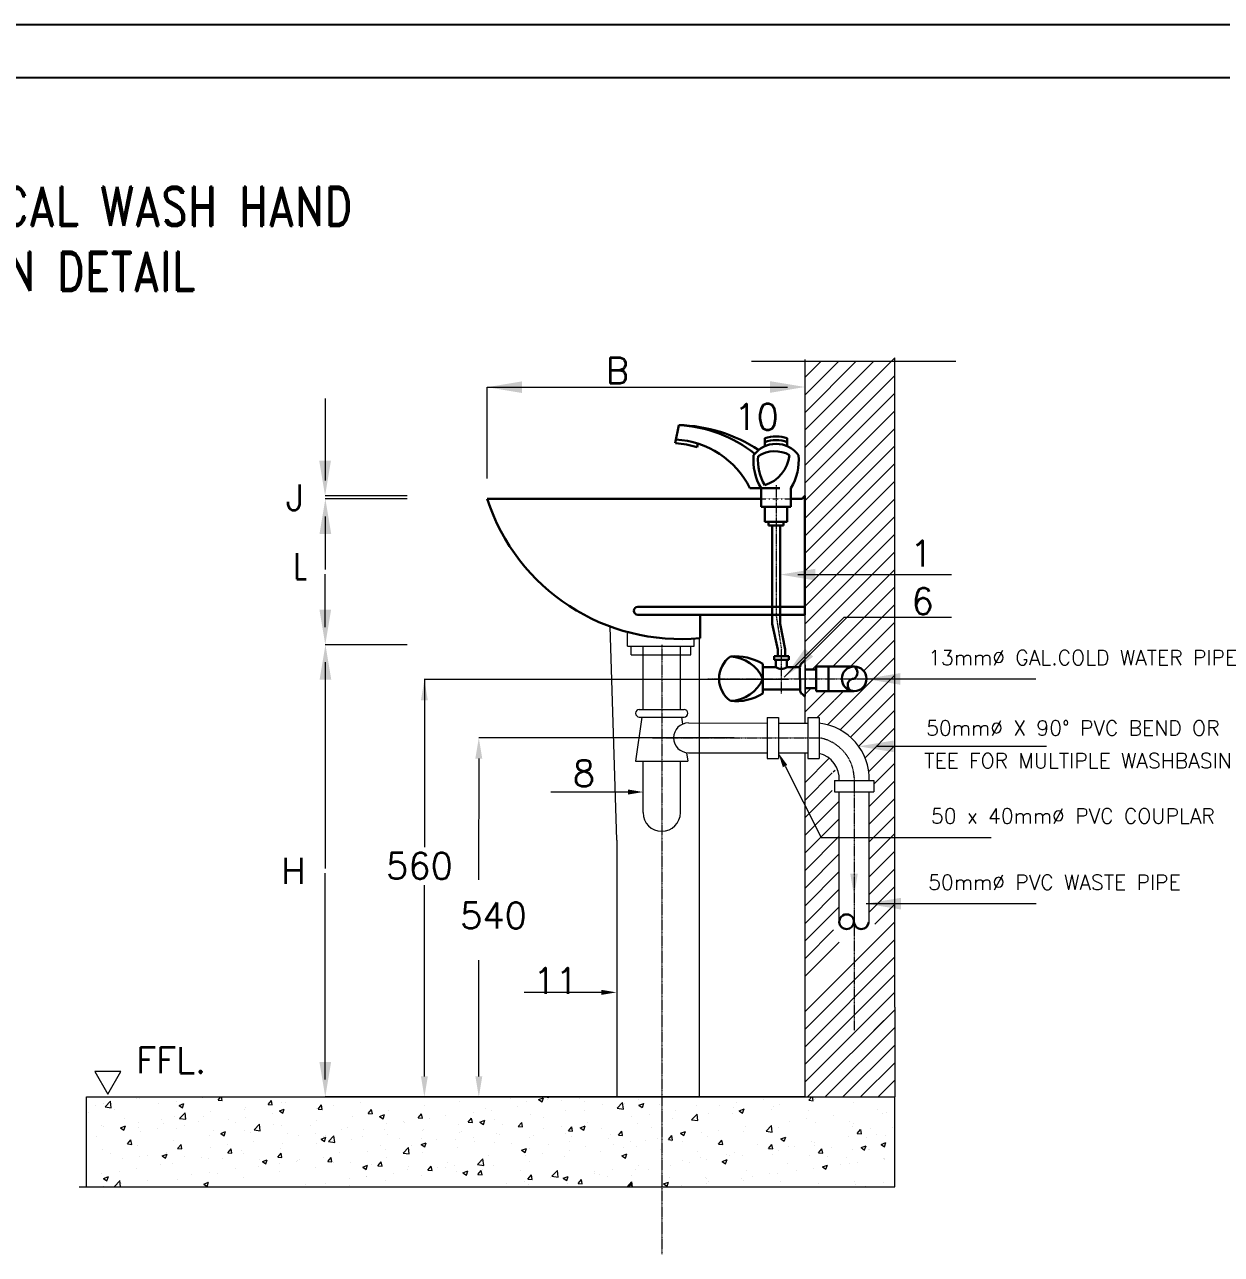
# Model space of a CAD drawing. Header units: inches. Extents: x 23 to 2032867, y 13 to 664695.
# Drawn here: x 896662 to 912567, y 503976 to 520322 of the extents above; entities that cross this region are included whole.
import ezdxf
from ezdxf.enums import TextEntityAlignment as Align

# ---------------------------------------------------------------- set-up
doc = ezdxf.new("R2010")
doc.units = ezdxf.units.IN
doc.header["$MEASUREMENT"] = 0
doc.linetypes.add('ACAD_ISO10W100', pattern=[18, 12, -3, 0, -3])
doc.linetypes.add('DASHDOT', pattern=[1, 0.5, -0.25, 0, -0.25])
for name, color, linetype, lineweight in [('05_DIM', 11, 'Continuous', 18), ('0TEXT', 9, 'Continuous', 30), ('4', 9, 'Continuous', 9), ('8', 9, 'Continuous', 18), ('BORDER', 9, 'Continuous', 5), ('DUCT DETAIL', 2, 'Continuous', 15), ('FIRST FLOOR$0$COLUMNS', 9, 'Continuous', 15), ('PL-W-HWP-TXT', 9, 'Continuous', 15), ('Text No1', 7, 'Continuous', 18), ('TXT2', 7, 'Continuous', 0)]:
    doc.layers.add(name, color=color, linetype=linetype, lineweight=lineweight)
doc.layers.add('LIAB', color=8, linetype='Continuous')
doc.layers.add('PLOTYR', color=15, linetype='Continuous')
doc.styles.add('RomanS', font='romans.shx')
doc.styles.add('TXT1', font='romand__.ttf', dxfattribs={"width": 0.8, "height": 100})

msp = doc.modelspace()

# ---------------------------------------------------------------- linework, layer by layer
at = {"layer": '05_DIM', "color": 0}
for p, q in [((902809.027, 515502.439), (906801.924, 515504.856)), ((902809.027, 514288.143), (902809.027, 515502.439)), ((900658.087, 515351.483), (900658.087, 514261.244)), ((901747.118, 514058.962), (900656.666, 514058.962)), ((901747.118, 514017.543), (900656.666, 514017.543)), ((901747.118, 514017.543), (900656.879, 514017.543)), ((900658.087, 513785.122), (900658.087, 513081.322)), ((900658.087, 513744.106), (900658.087, 513386.816)), ((900658.087, 512312.444), (900658.087, 513016.244)), ((900658.273, 512080.023), (900655.67, 512080.023)), ((901747.118, 512080.023), (900656.879, 512080.023)), ((900658.087, 511847.602), (900658.087, 509106.922)), ((906812.131, 511615.129), (901973.922, 511615.129)), ((901975.344, 511615.129), (901975.344, 509388.866)), ((906093.387, 510840.614), (902697.094, 510840.614)), ((902698.516, 510567.178), (902692.929, 508954.749)), ((900658.087, 506301.164), (900658.087, 509041.844)), ((901975.344, 506342.18), (901975.344, 508882.344)), ((902698.516, 506342.18), (902698.516, 507888.622)), ((900558.198, 506063.636), (900558.198, 506063.636)), ((902629.16, 506068.743), (901973.922, 506068.743))]:
    msp.add_line(p, q, dxfattribs=at)
for points in [[(903273.869, 515579.913), (903273.869, 515424.965), (902809.027, 515502.439)], [(906569.503, 515582.33), (906569.503, 515427.382), (907034.345, 515504.856)], [(900578.197, 514523.804), (900733.144, 514523.804), (900655.67, 514058.962)], [(900581.822, 513552.701), (900736.77, 513552.701), (900659.296, 514017.543)], [(900580.614, 512544.865), (900735.561, 512544.865), (900658.087, 512080.023)], [(900583.031, 511615.181), (900737.978, 511615.181), (900660.505, 512080.023)], [(901929.771, 511341.692), (902020.917, 511341.692), (901975.344, 511615.129)], [(902652.943, 510567.178), (902744.089, 510567.178), (902698.516, 510840.614)], [(900580.614, 506533.585), (900735.561, 506533.585), (900658.087, 506068.743)], [(901929.771, 506342.18), (902020.917, 506342.18), (901975.344, 506068.743)], [(902652.943, 506342.18), (902744.089, 506342.18), (902698.516, 506068.743)]]:
    msp.add_solid(points, dxfattribs=at)
at = {"layer": '0TEXT', "color": 0, "linetype": 'Continuous'}
for p, q in [((905307.074, 514757.237), (905356.817, 514998.599)), ((905600.447, 514704.002), (905610.533, 514752.94)), ((906499.457, 514824.601), (906499.457, 514718.133)), ((906797.537, 514824.601), (906797.537, 514718.133)), ((906300.505, 514161.384), (906697.945, 514161.384)), ((906449.777, 514161.384), (906449.777, 513913.671)), ((906847.217, 514161.384), (906847.217, 513913.671)), ((907032.045, 514058.962), (907032.045, 512477.463)), ((902809.027, 514017.543), (906449.777, 514017.543)), ((906449.777, 513913.671), (906847.217, 513913.671)), ((906499.457, 513913.671), (906499.457, 513714.951)), ((906797.537, 513913.671), (906797.537, 513714.951)), ((906847.217, 514017.543), (907000.164, 514017.543)), ((906499.457, 513714.951), (906797.537, 513714.951)), ((906549.137, 513714.951), (906549.137, 513665.271)), ((906549.137, 513665.271), (906747.857, 513665.271)), ((906599.279, 513665.271), (906599.279, 512357.698)), ((906704.933, 513665.271), (906704.933, 512357.698)), ((906747.857, 513714.951), (906747.857, 513665.271)), ((904812.372, 512583.424), (907032.045, 512583.424)), ((904812.372, 512477.463), (907032.045, 512477.463)), ((905640.693, 512168.174), (905640.693, 512466.254)), ((906599.279, 512357.698), (906671.097, 512014.065)), ((906704.933, 512357.698), (906769.534, 512014.945)), ((906671.097, 511927.065), (906671.097, 512014.065)), ((906769.534, 511927.065), (906769.534, 512014.945)), ((906474.222, 511430.128), (906474.222, 511823.876)), ((906474.222, 511779.41), (906646.487, 511779.41)), ((906621.878, 511927.065), (906818.753, 511927.065)), ((906621.878, 511877.847), (906621.878, 511927.065)), ((906621.878, 511877.847), (906818.753, 511877.847)), ((906646.487, 511779.41), (906646.487, 511877.847)), ((906794.143, 511779.41), (906794.143, 511877.847)), ((906794.143, 511779.41), (906966.792, 511779.41)), ((906818.753, 511877.847), (906818.753, 511927.065)), ((906967.295, 511484.098), (906966.408, 511770.729)), ((907034.345, 511880.001), (906994.749, 511839.84)), ((907180.531, 511791.064), (907180.531, 511462.94)), ((907180.531, 511791.064), (907344.593, 511791.064)), ((907344.593, 511462.94), (907344.593, 511791.064)), ((907344.593, 511791.064), (907687.168, 511791.064)), ((907034.345, 511750.049), (907180.531, 511750.049)), ((906474.222, 511484.098), (906967.295, 511484.098)), ((907034.345, 511503.956), (907180.531, 511503.956)), ((907180.531, 511462.94), (907344.593, 511462.94)), ((907344.593, 511462.94), (907687.168, 511462.94)), ((907034.345, 511385.056), (906992.41, 511430.628))]:
    msp.add_line(p, q, dxfattribs=at)
msp.add_circle((907687.168, 511627.002), 164.062, dxfattribs=at)
for centre, radius, start, end in [((905310.846, 512985.395), 2013.73, 56.6742291, 88.6918748), ((905263.402, 513228.15), 1772.912, 51.5703168, 86.9796513), ((905257.335, 513642.822), 1115.27, 72.0823547, 87.0557146), ((905257.335, 513642.822), 1164.95, 26.43204, 87.0557146), ((906648.497, 514381.05), 368.562, 36.0246231, 143.9753769), ((906648.497, 514381.05), 467.922, 71.4268913, 108.5731087), ((906648.497, 514381.05), 418.242, 69.1238865, 110.8761135), ((907057.102, 514529.176), 710.01, 174.4524893, 211.198855), ((907057.102, 514529.176), 649.242, 174.8576676, 210.637129), ((906630.287, 514244.001), 407.7, 60.7823222, 122.6263585), ((906348.187, 514659.193), 484.759, 288.062125, 352.965945), ((906239.893, 514529.176), 710.01, 328.801145, 5.5475107), ((907059.55, 514004.813), 60.734, 116.9280881, 167.9011401), ((905376.422, 514856.076), 2700.862, 198.0874727, 275.6152072), ((904812.372, 512530.443), 52.98, 90, 270), ((906256.597, 511627.002), 365.139, 126.0246237, 233.9753763), ((906109.846, 511222.193), 703.415, 58.8011455, 95.5475107), ((906020.917, 511427.485), 495.271, 23.7560987, 87.5779852), ((906720.315, 511904.02), 144.838, 239.3544248, 300.6455752), ((907048.823, 511779.41), 82.031, 135.4056063, 180), ((907630.682, 511709.033), 99.597, 304.5506809, 55.4493191), ((906020.917, 511826.519), 495.271, 272.4220148, 336.2439013), ((907683.274, 511544.971), 82.123, 87.2824092, 272.7175908), ((907049.326, 511484.098), 82.031, 180, 222.6206206), ((906109.846, 512031.811), 703.415, 264.4524893, 301.1988545), ((907586.519, 508398.104), 97.992, 355.9566237, 184.0433763), ((907586.519, 508398.104), 97.992, 184.0433763, 355.9566237), ((907782.016, 508398.104), 97.992, 184.0433763, 355.9566237)]:
    msp.add_arc(centre, radius, start, end, dxfattribs=at)
at = {"layer": '4', "color": 0}
msp.add_line((907034.345, 511814.017), (907034.345, 511401.563), dxfattribs=at)
at = {"layer": '8', "color": 0}
for p, q in [((904781.208, 510121.646), (903655.307, 510121.646)), ((904427.296, 507459.219), (903301.395, 507459.219))]:
    msp.add_line(p, q, dxfattribs=at)
for points in [[(904682.772, 510154.753), (904682.772, 510088.54), (904881.412, 510121.646)], [(904328.86, 507492.326), (904328.86, 507426.113), (904527.5, 507459.219)]]:
    msp.add_solid(points, dxfattribs=at)
at = {"layer": 'BORDER', "color": 0}
for p, q in [((907034.345, 514699.513), (908226.665, 515891.833)), ((907034.345, 513669.783), (907034.345, 515870.482)), ((908226.665, 507261.063), (908226.665, 515891.833)), ((909039.339, 515844.678), (906323.499, 515844.678)), ((907034.345, 515402.094), (907476.93, 515844.678)), ((907034.345, 515167.9), (907711.123, 515844.678)), ((907034.345, 514933.707), (907945.317, 515844.678)), ((907034.345, 515636.288), (907242.736, 515844.678)), ((907034.345, 514465.319), (908226.665, 515657.639)), ((907034.345, 514231.125), (908226.665, 515423.445)), ((907034.345, 513996.932), (908226.665, 515189.252)), ((907034.345, 513762.738), (908226.665, 514955.058)), ((907034.345, 513528.544), (908226.665, 514720.864)), ((907034.345, 513294.35), (908226.665, 514486.67)), ((907034.345, 513060.157), (908226.665, 514252.476)), ((907034.345, 512825.963), (908226.665, 514018.283)), ((907034.345, 512591.769), (908226.665, 513784.089)), ((907034.345, 511392.342), (907034.345, 513669.783)), ((907034.345, 512357.575), (908226.665, 513549.895)), ((907034.345, 512123.382), (908226.665, 513315.701)), ((907034.345, 511889.188), (908226.665, 513081.508)), ((907129.4, 511750.049), (908226.665, 512847.314)), ((907404.609, 511791.064), (908226.665, 512613.12)), ((907638.803, 511791.064), (908226.665, 512378.926)), ((907813.549, 511731.616), (908226.665, 512144.733)), ((907332.184, 511016.058), (908226.665, 511910.539)), ((907499.633, 510949.312), (908226.665, 511676.345)), ((907034.345, 511420.8), (907117.501, 511503.956)), ((907034.345, 511186.606), (907310.679, 511462.94)), ((907425.206, 511343.273), (907544.873, 511462.94)), ((907034.345, 511114.807), (907034.345, 511392.342)), ((907195.889, 511113.956), (907422.255, 511340.322)), ((907636.991, 510852.477), (908226.665, 511442.151)), ((907747.799, 510729.091), (908226.665, 511207.958)), ((907034.345, 511036.812), (907034.345, 511114.807)), ((907831.023, 510578.121), (908226.665, 510973.764)), ((907034.345, 507870.344), (907034.345, 510643.036)), ((907879.989, 510392.894), (908226.665, 510739.57)), ((907034.345, 510249.831), (907351.204, 510566.69)), ((907949.047, 510227.758), (908226.665, 510505.376)), ((907034.345, 510015.638), (907394.077, 510375.37)), ((907409.871, 510391.164), (907432.89, 510414.182)), ((907034.345, 509781.444), (907394.077, 510141.176)), ((907885.808, 509930.325), (908226.665, 510271.183)), ((907034.345, 509547.25), (907488.527, 510001.432)), ((907885.808, 509696.132), (908226.665, 510036.989)), ((907034.345, 509313.056), (907488.527, 509767.238)), ((907885.808, 509461.938), (908226.665, 509802.795)), ((907034.345, 509078.863), (907488.527, 509533.044)), ((907885.808, 509227.744), (908226.665, 509568.601)), ((907885.808, 508993.55), (908226.665, 509334.408)), ((907034.345, 508844.669), (907488.527, 509298.851)), ((907034.345, 508610.475), (907488.527, 509064.657)), ((907885.808, 508759.357), (908226.665, 509100.214)), ((907034.345, 508376.281), (907488.527, 508830.463)), ((907885.808, 508525.163), (908226.665, 508866.02)), ((907034.345, 508142.088), (907488.527, 508596.269)), ((907960.687, 508365.848), (908226.665, 508631.826)), ((907034.345, 507205.313), (908226.665, 508397.633)), ((907885.808, 508056.775), (908226.665, 508397.633)), ((907034.345, 507907.894), (907414.425, 508287.974)), ((907034.345, 506971.119), (908226.665, 508163.439)), ((907034.345, 507673.7), (907488.527, 508127.882)), ((907885.808, 507822.582), (908226.665, 508163.439)), ((907034.345, 506736.925), (908226.665, 507929.245)), ((907034.345, 506068.743), (907034.345, 507907.894)), ((907885.808, 507588.388), (908226.665, 507929.245)), ((907687.532, 507155.918), (908226.665, 507695.051)), ((907034.345, 506268.538), (908226.665, 507460.858)), ((907885.808, 507120), (908226.665, 507460.858)), ((907068.745, 506068.743), (908226.665, 507226.664)), ((908226.665, 507261.063), (908226.665, 506068.743)), ((907034.345, 506502.731), (907687.532, 507155.918)), ((907302.939, 506068.743), (908226.665, 506992.47)), ((907885.808, 506651.613), (908226.665, 506992.47)), ((907537.132, 506068.743), (908226.665, 506758.276)), ((907771.326, 506068.743), (908226.665, 506524.082)), ((908005.52, 506068.743), (908226.665, 506289.889)), ((897486.281, 506068.743), (907034.345, 506068.743)), ((897486.281, 504876.423), (897486.281, 506068.743)), ((899029.215, 506056.802), (899029.215, 506056.802)), ((899232.464, 506025.142), (899269.05, 506068.743)), ((899287.953, 506020.397), (899279.034, 506068.743)), ((907033.788, 506068.743), (900656.879, 506068.743)), ((903116.442, 506053.61), (903116.442, 506053.61)), ((903492.791, 506033.453), (903557.724, 506058.378)), ((903538.979, 506002.44), (903557.783, 506058.479)), ((903579.574, 506068.743), (903629.929, 506060.934)), ((903629.99, 506061.007), (903629.09, 506068.743)), ((907034.345, 506068.743), (908226.665, 506068.743)), ((907085.692, 506024.369), (907122.927, 506068.743)), ((907141.181, 506019.618), (907132.119, 506068.743)), ((908226.665, 504876.423), (908226.665, 506068.743)), ((897609.398, 505953.959), (897609.398, 505953.959)), ((897717.044, 505983.96), (897717.044, 505983.96)), ((897732.101, 505937.845), (897804.332, 506013.125)), ((897732.101, 505937.845), (897814.578, 505925.054)), ((897814.639, 505925.131), (897804.393, 506013.202)), ((897860.165, 505902.893), (897860.165, 505902.893)), ((898150.222, 506046.792), (898150.222, 506046.792)), ((898185.46, 506043.328), (898185.46, 506043.328)), ((898445.84, 505979.999), (898445.84, 505979.999)), ((898677.995, 506010.562), (898677.995, 506010.562)), ((898715.394, 505957.161), (898780.326, 505982.086)), ((898715.394, 505957.161), (898761.523, 505926.047)), ((898761.582, 505926.152), (898780.385, 505982.191)), ((899232.464, 506025.142), (899287.894, 506020.292)), ((899586.036, 505907.924), (899586.036, 505907.924)), ((899600.398, 505928.81), (899600.398, 505928.81)), ((899897.622, 505966.948), (899942.329, 506020.228)), ((899897.622, 505966.948), (899953.052, 505962.098)), ((899953.111, 505962.202), (899942.388, 506020.332)), ((900048.13, 505882.891), (900113.063, 505907.816)), ((900082.057, 505998.34), (900082.057, 505998.34)), ((900094.318, 505851.88), (900113.122, 505907.92)), ((900126.86, 506000.758), (900126.86, 506000.758)), ((900539.98, 505922.054), (900539.98, 505922.054)), ((900562.781, 505908.754), (900607.488, 505962.034)), ((900562.781, 505908.754), (900618.21, 505903.905)), ((900618.269, 505904.008), (900607.547, 505962.138)), ((900772.136, 505952.618), (900772.136, 505952.618)), ((901123.356, 505998.857), (901123.356, 505998.857)), ((901227.939, 505850.56), (901272.646, 505903.84)), ((901283.428, 505845.814), (901272.705, 505903.943)), ((901973.136, 505949.118), (901973.136, 505949.118)), ((902441.551, 506008.486), (902441.551, 506008.486)), ((902792.689, 505911.602), (902792.689, 505911.602)), ((902866.276, 505894.673), (902866.276, 505894.673)), ((903217.497, 505940.912), (903217.497, 505940.912)), ((903333.513, 506004.436), (903333.513, 506004.436)), ((903492.791, 506033.453), (903538.92, 506002.339)), ((903611.487, 506032.694), (903611.487, 506032.694)), ((903803.172, 506018.017), (903803.172, 506018.017)), ((903856.49, 505893.968), (903856.49, 505893.968)), ((904035.327, 506048.581), (904035.327, 506048.581)), ((904096.546, 505893.651), (904096.546, 505893.651)), ((904106.533, 506011.778), (904106.533, 506011.778)), ((904338.148, 505963.498), (904338.148, 505963.498)), ((904537.169, 505920.229), (904609.4, 505995.509)), ((904537.169, 505920.229), (904619.645, 505907.438)), ((904601.578, 505990.861), (904601.578, 505990.861)), ((904619.706, 505907.511), (904609.461, 505995.582)), ((904637.369, 505986.485), (904637.369, 505986.485)), ((904814.289, 506028.794), (904814.289, 506028.794)), ((904825.528, 505959.183), (904890.46, 505984.108)), ((904825.528, 505959.183), (904871.657, 505928.069)), ((904871.716, 505928.169), (904890.519, 505984.208)), ((905096.624, 505969.945), (905096.624, 505969.945)), ((905591.67, 505949.028), (905591.67, 505949.028)), ((905897.313, 505960.073), (905897.313, 505960.073)), ((906086.715, 505928.112), (906086.715, 505928.112)), ((906129.468, 505990.636), (906129.468, 505990.636)), ((906158.264, 505884.913), (906223.196, 505909.838)), ((906204.452, 505853.897), (906223.255, 505909.937)), ((906229.227, 505914.276), (906229.227, 505914.276)), ((906480.689, 506036.876), (906480.689, 506036.876)), ((906581.761, 505907.195), (906581.761, 505907.195)), ((906614.008, 505940.45), (906614.008, 505940.45)), ((906697.643, 505973.644), (906697.643, 505973.644)), ((907076.806, 505886.279), (907076.806, 505886.279)), ((907085.692, 506024.369), (907141.122, 506019.519)), ((907154.831, 506033.283), (907154.831, 506033.283)), ((907179.301, 506043.174), (907179.301, 506043.174)), ((907682.223, 505991.321), (907682.223, 505991.321)), ((907991.453, 505902.128), (907991.453, 505902.128)), ((908223.609, 505932.692), (908223.609, 505932.692)), ((897490.351, 505809.815), (897490.351, 505809.815)), ((897508.944, 505856.654), (897508.944, 505856.654)), ((897985.397, 505788.899), (897985.397, 505788.899)), ((898174.183, 505734.616), (898174.183, 505734.616)), ((898480.443, 505767.982), (898480.443, 505767.982)), ((898504.389, 505722.258), (898504.389, 505722.258)), ((898655.842, 505804.146), (898655.842, 505804.146)), ((898721.818, 505784.349), (898794.049, 505859.629)), ((898721.818, 505784.349), (898804.294, 505771.558)), ((898804.355, 505771.635), (898794.109, 505859.706)), ((898975.488, 505747.066), (898975.488, 505747.066)), ((899045.213, 505815.091), (899045.213, 505815.091)), ((899131.983, 505869.442), (899131.983, 505869.442)), ((899370.93, 505768.145), (899370.93, 505768.145)), ((899470.534, 505726.149), (899470.534, 505726.149)), ((899603.085, 505798.709), (899603.085, 505798.709)), ((899954.306, 505844.948), (899954.306, 505844.948)), ((900048.13, 505882.891), (900094.259, 505851.777)), ((900546.921, 505754.923), (900546.921, 505754.923)), ((901015.337, 505814.292), (901015.337, 505814.292)), ((901227.939, 505850.56), (901283.369, 505845.711)), ((901380.866, 505808.621), (901445.799, 505833.546)), ((901380.866, 505808.621), (901426.995, 505777.507)), ((901427.054, 505777.609), (901445.858, 505833.649)), ((901496.995, 505883.822), (901496.995, 505883.822)), ((901697.226, 505740.764), (901697.226, 505740.764)), ((901711.042, 505725.936), (901711.042, 505725.936)), ((901893.097, 505792.366), (901937.804, 505845.646)), ((901893.097, 505792.366), (901948.527, 505787.517)), ((901948.586, 505787.619), (901937.863, 505845.749)), ((902048.447, 505787.004), (902048.447, 505787.004)), ((902251.866, 505818.769), (902251.866, 505818.769)), ((902558.256, 505734.173), (902602.963, 505787.453)), ((902558.256, 505734.173), (902613.686, 505729.323)), ((902613.744, 505729.425), (902603.022, 505787.555)), ((902634.121, 505864.109), (902634.121, 505864.109)), ((902713.603, 505734.351), (902778.535, 505759.276)), ((902713.603, 505734.351), (902759.732, 505703.236)), ((902759.791, 505703.338), (902778.594, 505759.378)), ((902911.933, 505769.304), (902911.933, 505769.304)), ((903223.414, 505675.979), (903268.121, 505729.259)), ((903278.903, 505671.231), (903268.18, 505729.36)), ((903388.074, 505834.599), (903388.074, 505834.599)), ((903555.722, 505800.818), (903555.722, 505800.818)), ((904142.588, 505729.059), (904142.588, 505729.059)), ((904728.262, 505806.164), (904728.262, 505806.164)), ((904960.417, 505836.728), (904960.417, 505836.728)), ((905271.428, 505779.45), (905271.428, 505779.45)), ((905311.638, 505882.967), (905311.638, 505882.967)), ((905526.886, 505766.734), (905599.116, 505842.014)), ((905526.886, 505766.734), (905609.362, 505753.942)), ((905532.361, 505754.783), (905532.361, 505754.783)), ((905609.423, 505754.015), (905599.177, 505842.086)), ((905753.087, 505848.98), (905753.087, 505848.98)), ((906073.184, 505847.617), (906073.184, 505847.617)), ((906158.264, 505884.913), (906204.393, 505853.799)), ((906822.403, 505748.219), (906822.403, 505748.219)), ((907054.558, 505778.783), (907054.558, 505778.783)), ((907168.025, 505734.461), (907168.025, 505734.461)), ((907405.779, 505825.022), (907405.779, 505825.022)), ((907630.741, 505736.821), (907630.741, 505736.821)), ((908066.897, 505844.446), (908066.897, 505844.446)), ((908112.581, 505859.126), (908112.581, 505859.126)), ((897685.883, 505685.248), (897685.883, 505685.248)), ((897705.768, 505675.247), (897705.768, 505675.247)), ((897936.205, 505658.059), (898001.138, 505682.984)), ((897936.205, 505658.059), (897982.334, 505626.944)), ((897963.566, 505629.424), (897963.566, 505629.424)), ((897982.393, 505627.05), (898001.197, 505683.089)), ((898180.929, 505664.331), (898180.929, 505664.331)), ((898201.879, 505614.237), (898201.879, 505614.237)), ((898434.034, 505644.801), (898434.034, 505644.801)), ((898675.974, 505643.415), (898675.974, 505643.415)), ((898785.255, 505691.04), (898785.255, 505691.04)), ((899120.706, 505560.729), (899120.706, 505560.729)), ((899171.02, 505622.498), (899171.02, 505622.498)), ((899268.942, 505583.789), (899333.874, 505608.714)), ((899268.942, 505583.789), (899315.07, 505552.674)), ((899315.129, 505552.778), (899333.933, 505608.818)), ((899589.122, 505620.097), (899589.122, 505620.097)), ((899666.066, 505601.582), (899666.066, 505601.582)), ((899711.535, 505630.854), (899783.765, 505706.133)), ((899711.535, 505630.854), (899794.011, 505618.062)), ((899794.072, 505618.138), (899783.826, 505706.21)), ((899965.579, 505705.233), (899965.579, 505705.233)), ((900070.78, 505689.627), (900070.78, 505689.627)), ((900161.111, 505580.665), (900161.111, 505580.665)), ((900460.625, 505684.316), (900460.625, 505684.316)), ((900528.175, 505586.856), (900528.175, 505586.856)), ((900656.157, 505559.749), (900656.157, 505559.749)), ((900879.396, 505633.095), (900879.396, 505633.095)), ((900955.67, 505663.4), (900955.67, 505663.4)), ((901170.219, 505633.102), (901170.219, 505633.102)), ((901450.716, 505642.483), (901450.716, 505642.483)), ((901465.071, 505710.201), (901465.071, 505710.201)), ((901485.719, 505575.109), (901485.719, 505575.109)), ((901945.761, 505621.567), (901945.761, 505621.567)), ((901961.859, 505640.405), (901961.859, 505640.405)), ((902430.275, 505699.773), (902430.275, 505699.773)), ((902440.807, 505600.65), (902440.807, 505600.65)), ((902474.075, 505615.151), (902474.075, 505615.151)), ((902935.853, 505579.734), (902935.853, 505579.734)), ((902973.537, 505575.15), (902973.537, 505575.15)), ((903014.899, 505707.985), (903014.899, 505707.985)), ((903223.414, 505675.979), (903278.844, 505671.129)), ((903430.898, 505558.817), (903430.898, 505558.817)), ((903559.212, 505652.256), (903559.212, 505652.256)), ((903791.367, 505682.82), (903791.367, 505682.82)), ((903845.213, 505585.255), (903845.213, 505585.255)), ((903888.572, 505617.785), (903933.28, 505671.065)), ((903888.572, 505617.785), (903944.002, 505612.935)), ((903944.061, 505613.036), (903933.338, 505671.166)), ((904046.339, 505660.081), (904111.271, 505685.006)), ((904046.339, 505660.081), (904092.468, 505628.966)), ((904092.527, 505629.067), (904111.33, 505685.106)), ((904326.872, 505654.785), (904326.872, 505654.785)), ((904450.714, 505569.117), (904450.714, 505569.117)), ((904553.731, 505559.591), (904598.438, 505612.871)), ((904553.731, 505559.591), (904609.161, 505554.742)), ((904609.219, 505554.842), (904598.497, 505612.972)), ((904803.012, 505720.081), (904803.012, 505720.081)), ((904991.537, 505661.95), (904991.537, 505661.95)), ((905379.075, 505585.81), (905444.008, 505610.736)), ((905379.075, 505585.81), (905425.204, 505554.696)), ((905425.263, 505554.796), (905444.067, 505610.835)), ((905653.352, 505594.311), (905653.352, 505594.311)), ((905885.508, 505624.875), (905885.508, 505624.875)), ((906217.951, 505605.563), (906217.951, 505605.563)), ((906236.728, 505671.114), (906236.728, 505671.114)), ((906516.602, 505613.238), (906588.833, 505688.518)), ((906516.602, 505613.238), (906599.079, 505600.447)), ((906599.139, 505600.518), (906588.894, 505688.59)), ((906686.366, 505664.931), (906686.366, 505664.931)), ((907670.946, 505682.609), (907670.946, 505682.609)), ((907676.017, 505716.121), (907676.017, 505716.121)), ((907728.562, 505583.676), (907773.269, 505636.956)), ((907728.562, 505583.676), (907783.992, 505578.826)), ((907784.05, 505578.925), (907773.328, 505637.054)), ((907905.46, 505648.345), (907905.46, 505648.345)), ((907979.648, 505566.93), (907979.648, 505566.93)), ((908198.19, 505665.628), (908198.19, 505665.628)), ((897616.205, 505537.131), (897616.205, 505537.131)), ((898030.819, 505443.976), (898075.527, 505497.256)), ((898030.82, 505443.976), (898086.249, 505439.127)), ((898086.308, 505439.233), (898075.585, 505497.362)), ((898162.907, 505425.903), (898162.907, 505425.903)), ((898644.565, 505495.433), (898644.565, 505495.433)), ((898695.978, 505385.783), (898740.685, 505439.063)), ((898751.466, 505381.038), (898740.743, 505439.168)), ((899126.97, 505402.384), (899126.97, 505402.384)), ((899359.125, 505432.948), (899359.125, 505432.948)), ((899710.346, 505479.187), (899710.346, 505479.187)), ((900088.572, 505447.435), (900088.572, 505447.435)), ((900296.02, 505556.292), (900296.02, 505556.292)), ((900535.644, 505446.211), (900535.644, 505446.211)), ((900601.678, 505509.518), (900666.61, 505534.444)), ((900601.678, 505509.518), (900647.807, 505478.404)), ((900629.395, 505540.269), (900629.395, 505540.269)), ((900647.866, 505478.507), (900666.669, 505534.547)), ((900701.251, 505477.358), (900773.482, 505552.638)), ((900701.251, 505477.358), (900783.728, 505464.567)), ((900783.788, 505464.642), (900773.542, 505552.713)), ((901004.06, 505505.579), (901004.06, 505505.579)), ((901151.202, 505538.832), (901151.202, 505538.832)), ((901392.428, 505429.485), (901392.428, 505429.485)), ((901646.248, 505517.916), (901646.248, 505517.916)), ((901690.968, 505323.862), (901763.198, 505399.142)), ((901773.505, 505311.146), (901763.259, 505399.217)), ((901804.487, 505421.242), (901804.487, 505421.242)), ((901933.252, 505522.318), (901933.252, 505522.318)), ((901934.414, 505435.248), (901999.347, 505460.174)), ((901934.414, 505435.248), (901980.543, 505404.134)), ((901980.602, 505404.236), (901999.405, 505460.276)), ((902141.293, 505496.999), (902141.293, 505496.999)), ((902390.161, 505498.347), (902390.161, 505498.347)), ((902622.316, 505528.911), (902622.316, 505528.911)), ((902636.339, 505476.083), (902636.339, 505476.083)), ((902900.657, 505460.591), (902900.657, 505460.591)), ((903131.384, 505455.166), (903131.384, 505455.166)), ((903376.797, 505525.887), (903376.797, 505525.887)), ((903626.43, 505434.25), (903626.43, 505434.25)), ((903909.89, 505476.283), (903909.89, 505476.283)), ((903925.944, 505537.901), (903925.944, 505537.901)), ((904121.476, 505413.333), (904121.476, 505413.333)), ((904420.989, 505516.984), (904420.989, 505516.984)), ((904484.302, 505440.403), (904484.302, 505440.403)), ((904716.457, 505470.966), (904716.457, 505470.966)), ((904791.736, 505411.369), (904791.736, 505411.369)), ((904916.035, 505496.068), (904916.035, 505496.068)), ((905067.678, 505517.206), (905067.678, 505517.206)), ((905218.889, 505501.397), (905263.596, 505554.677)), ((905218.889, 505501.397), (905274.319, 505496.548)), ((905260.151, 505470.737), (905260.151, 505470.737)), ((905274.378, 505496.648), (905263.655, 505554.777)), ((905411.08, 505475.151), (905411.08, 505475.151)), ((905741.81, 505540.267), (905741.81, 505540.267)), ((905884.048, 505443.204), (905928.755, 505496.483)), ((905884.048, 505443.204), (905939.477, 505438.354)), ((905906.126, 505454.235), (905906.126, 505454.235)), ((905939.536, 505438.453), (905928.813, 505496.583)), ((906401.171, 505433.318), (906401.171, 505433.318)), ((906549.206, 505385.01), (906593.913, 505438.29)), ((906604.694, 505380.259), (906593.972, 505438.388)), ((906711.812, 505511.54), (906776.744, 505536.466)), ((906711.812, 505511.54), (906757.941, 505480.426)), ((906757.999, 505480.524), (906776.803, 505536.564)), ((906810.598, 505413.022), (906810.598, 505413.022)), ((906896.217, 505412.402), (906896.217, 505412.402)), ((907116.543, 505479.961), (907116.543, 505479.961)), ((907156.748, 505425.749), (907156.748, 505425.749)), ((907161.819, 505459.261), (907161.819, 505459.261)), ((907605.947, 505544.694), (907605.947, 505544.694)), ((907779.557, 505395.027), (907844.49, 505419.953)), ((907825.745, 505364.011), (907844.548, 505420.051)), ((907852.95, 505533.204), (907852.95, 505533.204)), ((908044.548, 505437.27), (908109.48, 505462.195)), ((908044.548, 505437.27), (908090.677, 505406.156)), ((908090.736, 505406.253), (908109.539, 505462.293)), ((908101.304, 505550.413), (908101.304, 505550.413)), ((897694.491, 505366.535), (897694.491, 505366.535)), ((897800.897, 505317.513), (897800.897, 505317.513)), ((897957.919, 505248.475), (897957.919, 505248.475)), ((898190.074, 505279.039), (898190.074, 505279.039)), ((898295.943, 505296.597), (898295.943, 505296.597)), ((898489.753, 505284.686), (898554.685, 505309.611)), ((898489.753, 505284.686), (898535.882, 505253.572)), ((898535.941, 505253.677), (898554.744, 505309.716)), ((898541.295, 505325.278), (898541.295, 505325.278)), ((898695.978, 505385.783), (898751.408, 505380.933)), ((898790.988, 505275.68), (898790.988, 505275.68)), ((899006.925, 505261.769), (899006.925, 505261.769)), ((899109.43, 505252.017), (899109.43, 505252.017)), ((899286.034, 505254.764), (899286.034, 505254.764)), ((899361.136, 505327.589), (899405.843, 505380.869)), ((899361.136, 505327.589), (899416.566, 505322.739)), ((899416.624, 505322.844), (899405.902, 505380.973)), ((899547.748, 505354.602), (899547.748, 505354.602)), ((899577.845, 505311.385), (899577.845, 505311.385)), ((899781.079, 505233.847), (899781.079, 505233.847)), ((899822.489, 505210.416), (899887.422, 505235.341)), ((899868.677, 505179.405), (899887.48, 505235.445)), ((900026.295, 505269.395), (900071.002, 505322.675)), ((900026.295, 505269.395), (900081.725, 505264.546)), ((900059.504, 505380.915), (900059.504, 505380.915)), ((900081.783, 505264.65), (900071.06, 505322.779)), ((900310.781, 505243.818), (900310.781, 505243.818)), ((900635.436, 505267.333), (900635.436, 505267.333)), ((900691.453, 505211.201), (900736.16, 505264.481)), ((900746.941, 505206.455), (900736.218, 505264.585)), ((900851.605, 505336.651), (900851.605, 505336.651)), ((901221.111, 505344.439), (901221.111, 505344.439)), ((901453.266, 505375.003), (901453.266, 505375.003)), ((901474.442, 505266.397), (901474.442, 505266.397)), ((901690.968, 505323.862), (901773.444, 505311.071)), ((901950.583, 505331.693), (901950.583, 505331.693)), ((902418.998, 505391.061), (902418.998, 505391.061)), ((902680.684, 505170.366), (902752.915, 505245.646)), ((902763.221, 505157.649), (902752.975, 505245.721)), ((902828.243, 505290.616), (902828.243, 505290.616)), ((903267.15, 505360.978), (903332.083, 505385.903)), ((903267.15, 505360.978), (903313.279, 505329.864)), ((903313.338, 505329.965), (903332.141, 505386.004)), ((903315.251, 505286.494), (903315.251, 505286.494)), ((903369.067, 505383.45), (903369.067, 505383.45)), ((903547.407, 505317.058), (903547.407, 505317.058)), ((903833.936, 505276.543), (903833.936, 505276.543)), ((903898.627, 505363.297), (903898.627, 505363.297)), ((904315.595, 505346.073), (904315.595, 505346.073)), ((904599.887, 505286.708), (904664.819, 505311.633)), ((904599.887, 505286.708), (904646.016, 505255.594)), ((904616.521, 505392.417), (904616.521, 505392.417)), ((904646.074, 505255.694), (904664.878, 505311.733)), ((905111.567, 505371.5), (905111.567, 505371.5)), ((905606.612, 505350.584), (905606.612, 505350.584)), ((905641.547, 505259.113), (905641.547, 505259.113)), ((905932.623, 505212.438), (905997.555, 505237.363)), ((905978.811, 505181.422), (905997.614, 505237.462)), ((905992.768, 505305.352), (905992.768, 505305.352)), ((906034.896, 505294.294), (906034.896, 505294.294)), ((906101.658, 505329.667), (906101.658, 505329.667)), ((906206.674, 505296.851), (906206.674, 505296.851)), ((906549.206, 505385.01), (906604.636, 505380.16)), ((906575.719, 505387.128), (906575.719, 505387.128)), ((906578.443, 505382.458), (906578.443, 505382.458)), ((906596.703, 505308.751), (906596.703, 505308.751)), ((906675.09, 505356.219), (906675.09, 505356.219)), ((907091.749, 505287.834), (907091.749, 505287.834)), ((907214.364, 505326.816), (907259.072, 505380.096)), ((907214.364, 505326.816), (907269.794, 505321.966)), ((907269.852, 505322.065), (907259.13, 505380.194)), ((907338.752, 505276.344), (907338.752, 505276.344)), ((907391.263, 505391.485), (907391.263, 505391.485)), ((907586.794, 505266.918), (907586.794, 505266.918)), ((907659.67, 505373.896), (907659.67, 505373.896)), ((907779.557, 505395.027), (907825.686, 505363.913)), ((907879.576, 505369.177), (907879.576, 505369.177)), ((907886.308, 505370.569), (907886.308, 505370.569)), ((908081.84, 505246.001), (908081.84, 505246.001)), ((908086.909, 505247.408), (908086.909, 505247.408)), ((908090.028, 505241.701), (908090.028, 505241.701)), ((897925.278, 505076.102), (897925.278, 505076.102)), ((898151.63, 505117.191), (898151.63, 505117.191)), ((898466.101, 505168.935), (898466.101, 505168.935)), ((898633.289, 505186.721), (898633.289, 505186.721)), ((899466.386, 505113.425), (899466.386, 505113.425)), ((899769.958, 505150.985), (899769.958, 505150.985)), ((899822.489, 505210.416), (899868.618, 505179.302)), ((900048.227, 505072.203), (900048.227, 505072.203)), ((900052.06, 505190.531), (900052.06, 505190.531)), ((900276.125, 505212.931), (900276.125, 505212.931)), ((900284.215, 505221.094), (900284.215, 505221.094)), ((900524.368, 505137.498), (900524.368, 505137.498)), ((900691.453, 505211.201), (900746.883, 505206.352)), ((900771.171, 505192.014), (900771.171, 505192.014)), ((900992.783, 505196.867), (900992.783, 505196.867)), ((901155.226, 505136.146), (901220.158, 505161.071)), ((901155.226, 505136.146), (901201.354, 505105.031)), ((901201.413, 505105.134), (901220.216, 505161.174)), ((901266.216, 505171.098), (901266.216, 505171.098)), ((901356.611, 505153.007), (901401.319, 505206.287)), ((901356.611, 505153.007), (901412.041, 505148.158)), ((901412.099, 505148.261), (901401.377, 505206.39)), ((901746.596, 505104.95), (901746.596, 505104.95)), ((901761.262, 505150.182), (901761.262, 505150.182)), ((902021.77, 505094.814), (902066.477, 505148.094)), ((902021.77, 505094.814), (902077.2, 505089.964)), ((902077.258, 505090.066), (902066.535, 505148.196)), ((902146.201, 505132.586), (902146.201, 505132.586)), ((902256.307, 505129.265), (902256.307, 505129.265)), ((902287.419, 505197.783), (902287.419, 505197.783)), ((902378.356, 505163.15), (902378.356, 505163.15)), ((902407.722, 505082.349), (902407.722, 505082.349)), ((902487.962, 505061.876), (902552.894, 505086.801)), ((902534.149, 505030.863), (902552.953, 505086.903)), ((902680.684, 505170.366), (902763.161, 505157.575)), ((902686.928, 505036.62), (902731.635, 505089.9)), ((902729.577, 505209.389), (902729.577, 505209.389)), ((902742.416, 505031.872), (902731.693, 505090.002)), ((902751.353, 505108.349), (902751.353, 505108.349)), ((902889.38, 505151.879), (902889.38, 505151.879)), ((903246.398, 505087.432), (903246.398, 505087.432)), ((903365.521, 505217.175), (903365.521, 505217.175)), ((903670.401, 505016.871), (903742.632, 505092.151)), ((903752.938, 505004.153), (903742.692, 505092.224)), ((904240.342, 505074.641), (904240.342, 505074.641)), ((904472.497, 505105.205), (904472.497, 505105.205)), ((904780.459, 505102.656), (904780.459, 505102.656)), ((904823.718, 505151.444), (904823.718, 505151.444)), ((904953.249, 505108.628), (904953.249, 505108.628)), ((905248.875, 505162.025), (905248.875, 505162.025)), ((905409.392, 505228.549), (905409.392, 505228.549)), ((905494.072, 505201.461), (905494.072, 505201.461)), ((905730.533, 505231.555), (905730.533, 505231.555)), ((905932.623, 505212.438), (905978.752, 505181.323)), ((906257.105, 505090.677), (906257.105, 505090.677)), ((906797.929, 505183.51), (906797.929, 505183.51)), ((906917.859, 505093.499), (906917.859, 505093.499)), ((907145.472, 505117.037), (907145.472, 505117.037)), ((907265.359, 505138.168), (907330.292, 505163.093)), ((907265.359, 505138.168), (907311.488, 505107.053)), ((907311.547, 505107.151), (907330.35, 505163.191)), ((907503.533, 505170.605), (907503.533, 505170.605)), ((907621.612, 505182.333), (907621.612, 505182.333)), ((907735.688, 505201.168), (907735.688, 505201.168)), ((897683.215, 505057.822), (897683.215, 505057.822)), ((897710.564, 504985.584), (897775.497, 505010.509)), ((897710.564, 504985.584), (897756.693, 504954.469)), ((897756.752, 504954.575), (897775.555, 505010.614)), ((897855.05, 504880.991), (897927.281, 504956.271)), ((897936.639, 504876.423), (897927.341, 504956.348)), ((897946.114, 504913.278), (897946.114, 504913.278)), ((898297.335, 504959.517), (898297.335, 504959.517)), ((898688.311, 504965.318), (898688.311, 504965.318)), ((898883.01, 505036.622), (898883.01, 505036.622)), ((899043.301, 504911.313), (899108.233, 504936.239)), ((899043.301, 504911.313), (899089.43, 504880.199)), ((899089.488, 504880.304), (899108.291, 504936.343)), ((899098.153, 504943.304), (899098.153, 504943.304)), ((899115.165, 505067.186), (899115.165, 505067.186)), ((899229.134, 505058.151), (899229.134, 505058.151)), ((899566.569, 505002.673), (899566.569, 505002.673)), ((900664.949, 504919.283), (900664.949, 504919.283)), ((900977.15, 504978.677), (900977.15, 504978.677)), ((901205.772, 505012.116), (901205.772, 505012.116)), ((901209.306, 505009.241), (901209.306, 505009.241)), ((901463.165, 504957.684), (901463.165, 504957.684)), ((901560.526, 505055.48), (901560.526, 505055.48)), ((901939.306, 505022.98), (901939.306, 505022.98)), ((902487.962, 505061.876), (902534.091, 505030.761)), ((902686.928, 505036.62), (902742.358, 505031.77)), ((903071.291, 504920.733), (903071.291, 504920.733)), ((903303.446, 504951.296), (903303.446, 504951.296)), ((903352.087, 504978.426), (903396.794, 505031.706)), ((903352.087, 504978.426), (903407.516, 504973.576)), ((903354.244, 504908.462), (903354.244, 504908.462)), ((903407.574, 504973.678), (903396.852, 505031.807)), ((903654.667, 504997.535), (903654.667, 504997.535)), ((903670.401, 505016.871), (903752.877, 505004.079)), ((903741.444, 505066.516), (903741.444, 505066.516)), ((903820.698, 504987.605), (903885.631, 505012.531)), ((903820.698, 504987.605), (903866.827, 504956.491)), ((903822.66, 504967.83), (903822.66, 504967.83)), ((903866.885, 504956.592), (903885.689, 505012.631)), ((903871.602, 504922.961), (903871.602, 504922.961)), ((904017.245, 504920.232), (904061.952, 504973.512)), ((904017.245, 504920.232), (904072.675, 504915.383)), ((904072.733, 504915.483), (904062.01, 504973.613)), ((904236.489, 505045.599), (904236.489, 505045.599)), ((904304.319, 505037.36), (904304.319, 505037.36)), ((904412.425, 505015.794), (904412.425, 505015.794)), ((904672.637, 504876.423), (904732.348, 504938.655)), ((904694.474, 504876.423), (904727.11, 504915.318)), ((904734.362, 504876.423), (904727.168, 504915.419)), ((904731.535, 505024.683), (904731.535, 505024.683)), ((904739.657, 504876.423), (904732.408, 504938.728)), ((905153.434, 504913.335), (905218.367, 504938.261)), ((905153.434, 504913.335), (905199.563, 504882.221)), ((905175.458, 504905.01), (905175.458, 504905.01)), ((905199.622, 504882.321), (905218.425, 504938.36)), ((905226.581, 505003.766), (905226.581, 505003.766)), ((905716.282, 504997.844), (905716.282, 504997.844)), ((905719.257, 504922.842), (905719.257, 504922.842)), ((905721.626, 504982.85), (905721.626, 504982.85)), ((905748.808, 504939.591), (905748.808, 504939.591)), ((906195.397, 504988.138), (906195.397, 504988.138)), ((906216.672, 504961.933), (906216.672, 504961.933)), ((906334.483, 505016.696), (906334.483, 505016.696)), ((906566.638, 505047.26), (906566.638, 505047.26)), ((906663.813, 505047.507), (906663.813, 505047.507)), ((906711.717, 504941.017), (906711.717, 504941.017)), ((907206.763, 504920.1), (907206.763, 504920.1)), ((907692.92, 504951.809), (907692.92, 504951.809)), ((908078.751, 504932.988), (908078.751, 504932.988)), ((897388.487, 504876.423), (908226.665, 504876.423)), ((897713.959, 504882.714), (897713.959, 504882.714)), ((897855.05, 504880.991), (897884.5, 504876.423)), ((898622.012, 504878.008), (898622.012, 504878.008)), ((900391.476, 504901.572), (900391.476, 504901.572)), ((900981.507, 504888.154), (900981.507, 504888.154)), ((905397.587, 504893.352), (905397.587, 504893.352)), ((907701.808, 504899.184), (907701.808, 504899.184)), ((907842.949, 504881.646), (907842.949, 504881.646)), ((908196.854, 504878.267), (908196.854, 504878.267))]:
    msp.add_line(p, q, dxfattribs=at)
at = {"layer": 'BORDER', "color": 0, "elevation": 0}
msp.add_lwpolyline([(897766.801, 506107.471), (897938.898, 506405.551), (897594.704, 506405.551)], close=True, dxfattribs=at)
at = {"layer": 'DUCT DETAIL', "color": 0}
for p, q in [((904533.553, 509482.905), (904444.291, 512321.162)), ((904674.337, 512059.662), (904674.337, 512260.049)), ((905560.588, 512059.662), (905560.588, 512159.856)), ((905626.513, 512168.174), (905626.513, 506068.743)), ((904674.337, 512059.662), (905560.588, 512059.662)), ((904723.13, 511945.532), (904723.13, 512059.662)), ((904723.13, 511945.532), (905518.01, 511945.532)), ((904881.412, 511218.122), (904881.412, 512059.662)), ((905378.013, 511218.122), (905378.013, 512059.662)), ((905518.01, 511945.532), (905518.01, 512059.662)), ((904867.077, 511118.801), (904782.092, 510529.98)), ((904831.752, 511218.122), (905427.674, 511218.122)), ((904831.752, 511118.801), (905427.674, 511118.801)), ((905392.348, 511118.801), (905406.072, 511023.716)), ((905485.57, 511040.317), (906530.215, 511037.953)), ((906530.215, 511113.956), (906679.195, 511113.956)), ((906530.215, 511113.956), (906530.215, 510567.695)), ((906679.195, 511113.956), (906679.195, 510567.695)), ((906679.195, 511037.616), (907072.944, 511036.725)), ((907072.944, 511113.956), (907072.944, 510567.695)), ((907072.944, 511113.956), (907221.924, 511113.956)), ((907221.924, 511113.956), (907221.924, 510567.695)), ((905460.792, 510644.588), (905477.334, 510529.98)), ((905485.57, 510643.036), (906530.215, 510643.036)), ((906679.195, 510643.036), (907072.944, 510643.036)), ((904782.092, 510529.98), (905477.334, 510529.98)), ((904881.412, 509848.474), (904881.412, 510529.98)), ((905378.013, 509848.474), (905378.013, 510529.98)), ((906530.215, 510567.695), (906679.195, 510567.695)), ((907072.944, 510567.695), (907221.924, 510567.695)), ((907425.288, 510273.158), (907425.288, 510124.177)), ((907425.288, 510273.158), (907949.047, 510273.158)), ((907949.047, 510273.158), (907949.047, 510124.177)), ((907425.288, 510124.177), (907949.047, 510124.177)), ((907488.527, 508398.104), (907488.527, 510124.177)), ((907885.808, 508398.104), (907885.808, 510124.177)), ((904533.553, 509482.905), (904533.553, 506068.743))]:
    msp.add_line(p, q, dxfattribs=at)
for centre, radius, start, end in [((904831.752, 511168.462), 49.66, 90, 270), ((905427.674, 511168.462), 49.66, 270, 90), ((905485.57, 510841.677), 198.641, 90, 270), ((907142.611, 510297.049), 743.581, 358.1587807, 83.876992), ((907142.611, 510297.049), 346.74, 356.0490698, 76.7771778), ((905129.713, 509848.474), 248.301, 180, 0)]:
    msp.add_arc(centre, radius, start, end, dxfattribs=at)
at = {"layer": 'FIRST FLOOR$0$COLUMNS', "color": 0, "linetype": 'DASHDOT'}
msp.add_line((906449.777, 514017.543), (906847.217, 514017.543), dxfattribs=at)
at = {"layer": 'LIAB', "color": 7, "linetype": 'Continuous', "ltscale": 256.031999}
msp.add_line((880432.56, 519617.426), (936577.732, 519617.426), dxfattribs=at)
at = {"layer": 'PL-W-HWP-TXT', "color": 0}
for p, q in [((907034.345, 513869.061), (907034.345, 515870.482)), ((906937.354, 513012.693), (908981.36, 513012.693)), ((906757.526, 511649.134), (907555.379, 512446.987)), ((907555.379, 512446.987), (908981.36, 512446.987)), ((907836.726, 511627.413), (910099.856, 511627.413)), ((907980.22, 510730.3), (910243.35, 510730.3)), ((906768.682, 510465.605), (907246.494, 509518.217)), ((907246.494, 509518.217), (909509.624, 509518.217)), ((907844.21, 508640.676), (910107.34, 508640.676)), ((907950.465, 506950.464), (908226.665, 507226.664)), ((903352.332, 506068.743), (902697.094, 506068.743))]:
    msp.add_line(p, q, dxfattribs=at)
for points in [[(907169.775, 513088.958), (907169.775, 512934.011), (906704.933, 513011.484)], [(907033.146, 512030.9), (907142.71, 511921.336), (906759.235, 511647.425)], [(908301.568, 511702.47), (908301.568, 511547.522), (907836.726, 511624.996)], [(908212.641, 510806.565), (908212.641, 510651.617), (907747.799, 510729.091)], [(906739.11, 510450.691), (906798.254, 510480.52), (906679.195, 510643.036)], [(908309.052, 508715.732), (908309.052, 508560.785), (907844.21, 508638.258)]]:
    msp.add_solid(points, dxfattribs=at)
at = {"layer": 'PLOTYR', "color": 1, "linetype": 'Continuous', "ltscale": 250}
msp.add_line((879543.01, 520321.559), (937281.865, 520321.559), dxfattribs=at)
at = {"layer": 'Text No1', "color": 0, "linetype": 'ACAD_ISO10W100'}
for p, q in [((906648.497, 514201.263), (906648.497, 512477.463)), ((906648.497, 512477.463), (906720.315, 512014.945)), ((905129.713, 512080.023), (905129.713, 503976.305)), ((906720.315, 511430.128), (906720.315, 512014.945)), ((905744.191, 511627.002), (907960.034, 511627.002)), ((905006.562, 510841.677), (907221.924, 510841.677)), ((907687.168, 510316.692), (907687.556, 506950.464))]:
    msp.add_line(p, q, dxfattribs=at)
msp.add_arc((907130.115, 510291.672), 557.615, 2.3521308, 80.5232828, dxfattribs=at)
msp.add_solid([(907735.022, 509036.624), (907634.853, 509036.624), (907684.937, 508736.117)], dxfattribs=at)

# ---------------------------------------------------------------- texts
at = {"layer": '05_DIM', "color": 0, "style": 'RomanS', "width": 0.7}
msp.add_text('L', height=345.6, dxfattribs=at).set_placement((900237.273, 512949.423))
at = {"layer": '05_DIM', "color": 0, "char_height": 345.6, "attachment_point": 5, "style": 'RomanS'}
for s, insert in [('J', (900255.522, 514035.475)), ('H', (900234.368, 509074.383)), ('560', (901910.027, 509139.356)), ('540', (902893.826, 508481.002))]:
    msp.add_mtext(s, dxfattribs=dict(at, insert=insert))
at = {"layer": '8', "color": 0, "style": 'RomanS'}
msp.add_text('FFL.', height=345.6, dxfattribs=at).set_placement((898143.499, 506732.022), align=Align.TOP_LEFT)
at = {"layer": '8', "color": 0, "attachment_point": 5, "style": 'RomanS'}
for s, insert, char_height in [('B', (904538.794, 515722.35), 345.6), ('10', (906389.981, 515109.296), 345.6), ('1', (908578.142, 513293.755), 345.6), ('6', (908596.815, 512656.978), 345.6), ('13mm%%c GAL.COLD WATER PIPE', (910723.144, 511908.475), 198.71999), ('50mm%%c X 90° PVC BEND OR ', (910593.5, 510971.987), 198.71999), (' TEE FOR MULTIPLE WASHBASIN', (910593.5, 510537.988), 198.71999), ('8', (904095.258, 510369.672), 345.6), ('50 x 40mm%%c PVC COUPLAR', (910593.608, 509804.035), 198.71999), ('50mm%%c PVC WASTE PIPE', (910348.372, 508921.738), 198.71999), ('11', (903717.751, 507613.285), 345.6)]:
    msp.add_mtext(s, dxfattribs=dict(at, insert=insert, char_height=char_height))
at = {"layer": 'TXT2', "color": 0, "insert": (895189.079, 518163.972), "char_height": 518.4, "width": 8235.85129, "attachment_point": 1, "style": 'TXT1'}
msp.add_mtext('TYPICAL WASH HAND BASIN DETAIL', dxfattribs=at)

doc.saveas('drawing.dxf')
